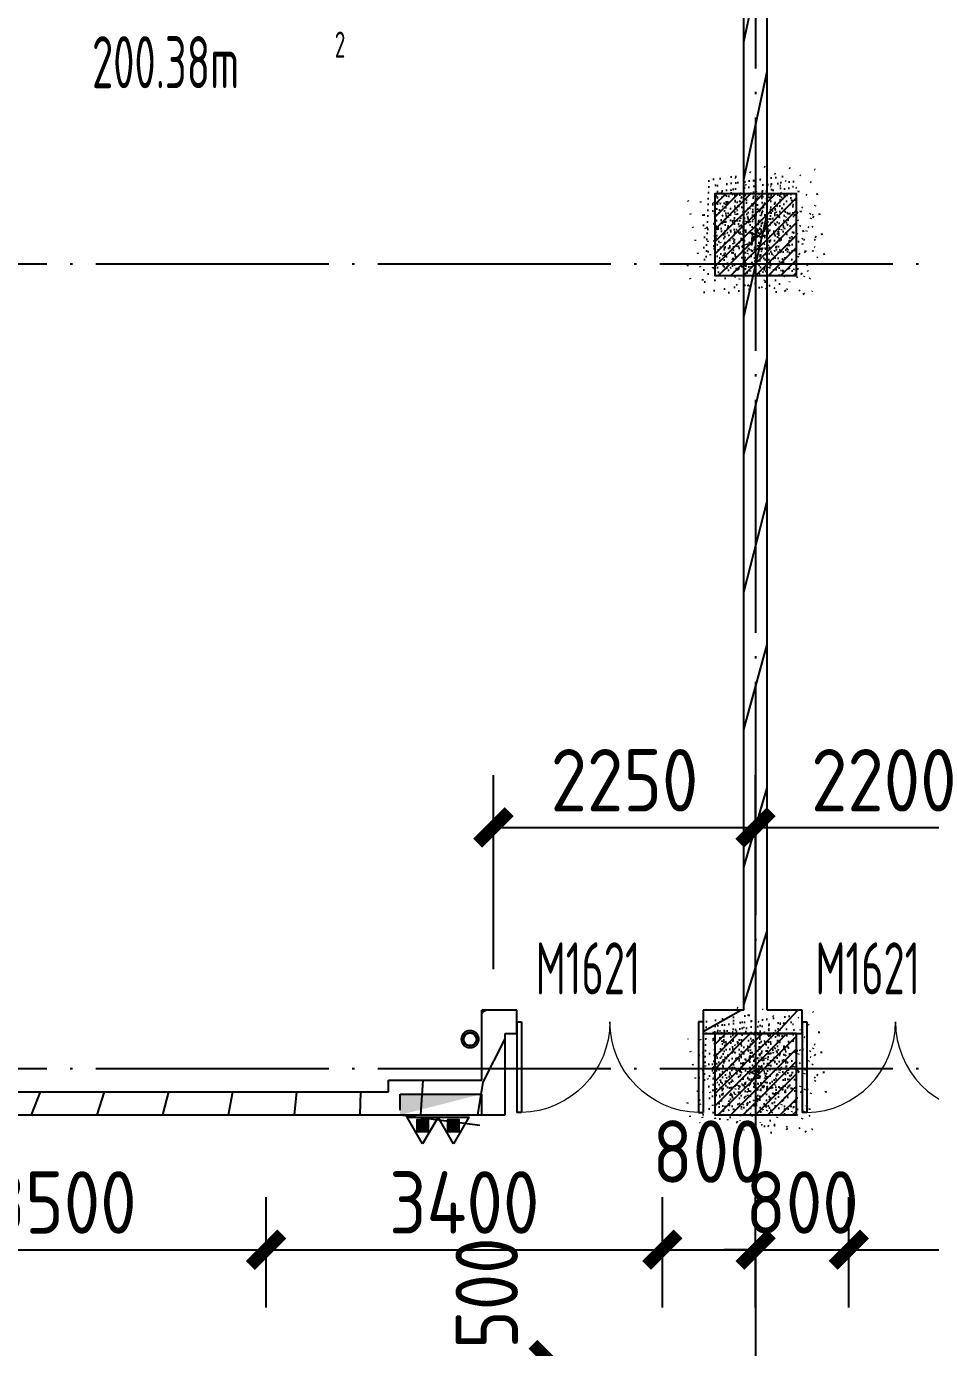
# Model space of a CAD drawing. Header units: inches. Extents: x 0 to 1813292486, y 0 to 3473589894.
# Drawn here: x 600517229 to 600524987, y 3473218124 to 3473229453 of the extents above; entities that cross this region are included whole.
import ezdxf
from ezdxf.enums import TextEntityAlignment as Align
from ezdxf.xclip import XClip

# ---------------------------------------------------------------- set-up
doc = ezdxf.new("R2010")
doc.units = ezdxf.units.IN
doc.header["$LTSCALE"] = 1000
doc.header["$MEASUREMENT"] = 0
doc.header["$XCLIPFRAME"] = 2
doc.linetypes.add('AX-MALL-GIRD-200$0$DOTE', pattern=[2.4200000000000004, 2, -0.2, 0.02, -0.2])
for name, color, linetype in [('A-Anno-Note', 241, 'Continuous'), ('AX-MALL-DIM-P02$0$A-Anno-Dims', 3, 'Continuous'), ('AX-MALL-DIM-P02$0$A-Detl-Thin', 131, 'Continuous'), ('AX-MALL-GIRD-200$0$A-Grid', 222, 'AX-MALL-GIRD-200$0$DOTE'), ('AX-MALL-P02-200$0$A-Anno-Note', 241, 'Continuous'), ('AX-MALL-WALL-P02$0$A-Anno-Note', 241, 'Continuous'), ('AX-MALL-WALL-P02-QT$0$A-Detl-Patt', 8, 'Continuous'), ('AX-MALL-WALL-P02-QT$0$A-Detl-Thin', 131, 'Continuous'), ('AX-MALL-WALL-P02-QT$0$A-Wall', 2, 'Continuous'), ('AX-MALL-WALL-P02-QT$0$A-Wall-Patt', 13, 'Continuous'), ('AX-MALL-WALL-P02-QT$0$A-Wind', 4, 'Continuous'), ('AX-MALL-WORD-P02$0$A-Spac-Iden', 231, 'Continuous'), ('AX-MALL-WORD-P02$0$A-Wind-Iden', 11, 'Continuous'), ('AX-MALL-ZTKD-P02$0$A-Anno-Note', 241, 'Continuous'), ('PX-MALL-P02-LG$0$P-Exsh', 31, 'Continuous'), ('PX-MALL-P02-LG$0$P-Hydt-Boxx', 221, 'Continuous'), ('PX-MALL-P02-LG$0$P-Hydt-Pipe', 221, 'Continuous'), ('PX-MALL-P02-LG$0$P-Pipe-Risr', 7, 'Continuous'), ('PX-MALL-P02-LG$0$P-Pipe-Risr-Arch', 6, 'Continuous'), ('PX-MALL-P02-LG$0$P-Pipe-Risr-W100', 6, 'Continuous'), ('PX-MALL-P02-LG$0$P-Pipe-Risr-W50', 6, 'Continuous'), ('SX-MALL-WALL-L-1F~2F$0$S-COLU', 30, 'Continuous'), ('SX-MALL-WALL-L-1F~2F$0$S-PATT-WALL', 83, 'Continuous'), ('SX-MALL-WALL-L-1F~2F$0$单形心', 4, 'Continuous')]:
    doc.layers.add(name, color=color, linetype=linetype)
doc.styles.add('AX-MALL-DIM-P02$0$_TCH_DIM_T3', font='gbenor.shx')
doc.styles.add('AX-MALL-WORD-P02$0$_TCH_SPACE', font='gbenor.shx', dxfattribs={"bigfont": 'gbcbig.shx'})
doc.styles.add('AX-MALL-WORD-P02$0$_TCH_WINDOW', font='gbenor.shx', dxfattribs={"bigfont": 'gbcbig.shx'})
doc.styles.add('PX-MALL-P02-LG$0$jzfz', font='gbenor.shx', dxfattribs={"bigfont": 'gbcbig.shx'})
doc.dimstyles.new('AX-MALL-DIM-P02$0$_TCH_ARCH&&180', dxfattribs={"dimtxt": 535.5, "dimasz": 270, "dimexe": 450, "dimexo": 450, "dimgap": 137.25, "dimtad": 1, "dimdec": 0, "dimzin": 0, "dimdsep": 46, "dimtxsty": 'AX-MALL-DIM-P02$0$_TCH_DIM_T3', "dimblk": 'AX-MALL-DIM-P02$0$_ArchTick', "dimcen": 0.09, "dimclrt": 7, "dimazin": 2, "dimtfac": 1, "dimtdec": 0, "dimtix": 1, "dimtmove": 2, "dimatfit": 3, "dimfxl": 500, "dimtolj": 1, "dimtzin": 0, "dimarcsym": 0})
pattern_1 = [(45, (0, 359.0227), (-353.55353201463, 353.55353201463), [])]

# ---------------------------------------------------------------- blocks, each defined once
blk = doc.blocks.new('AX-MALL-WORD-P02')
at = {"layer": 'AX-MALL-WORD-P02$0$A-Spac-Iden', "style": 'AX-MALL-WORD-P02$0$_TCH_SPACE', "width": 0.7}
for s, height, p in [('200.38m', 446.25, (600330837.2944822, 3473109350.707327)), ('2', 223.125, (600332880.4174163, 3473108869.707143))]:
    blk.add_text(s, height=height, rotation=339.5681613091017, dxfattribs=at).set_placement(p)
at = {"layer": 'AX-MALL-WORD-P02$0$A-Wind-Iden', "style": 'AX-MALL-WORD-P02$0$_TCH_WINDOW', "width": 0.7}
for p in [(600331690.580452, 3473100740.913775), (600333939.5920024, 3473099903.09098)]:
    blk.add_text('M1621', height=446.25, rotation=339.5681612302259, dxfattribs=at).set_placement(p)
blk = doc.blocks.new('AX-MALL-GIRD-200')
at = {"layer": 'AX-MALL-GIRD-200$0$A-Grid'}
for p, q in [((600362273.8649971, 3473177427.819103), (600323544.3260479, 3473073464.092021)), ((600223757.4145118, 3473147635.412487), (600581653.41861, 3473014308.649205)), ((600221348.6739725, 3473141169.504273), (600579244.6780716, 3473007842.740992))]:
    blk.add_line(p, q, dxfattribs=at)
blk = doc.blocks.new('AX-MALL-WALL-P02-QT$0$tj')
at = {"layer": 'AX-MALL-WALL-P02-QT$0$A-Detl-Patt'}
h = blk.add_hatch(dxfattribs=at)
h.set_pattern_fill('STEEL', color=256, scale=100.0000000000001, angle=50.43183869082386)
h.set_pattern_definition([(75.00000000004839, (-14278.19445574284, 156289.8254051208), (-153.3407249234246, 41.08752340989569), []), (75.00000000004839, (-14317.88195610046, 156358.5661673546), (-153.3407249234246, 41.08752340989569), [])])
edge = h.paths.add_edge_path()
edge.add_line((88101.273016572, 47666.64152574539), (87883.93542659283, 47459.84604215622))
edge.add_line((87883.93542659283, 47459.84604215622), (91571.54751467705, 43584.64122533798))
edge.add_arc((262949.389629302, 558937.705083496), 543101.4133620498, 251.6057364187558, 260.0288666978238)
edge.add_arc((172180.8466627672, -2862.146247219684), 27099.9982179492, 64.7128659603706, 96.9316049602786, ccw=False)
edge.add_arc((262948.9730309481, 558936.3205539446), 543099.9677998082, 261.6155114784545, 271.7251478115656)
edge.add_line((279298.9759148359, 16082.51663446426), (279298.9759315252, 16382.65274763107))
edge.add_arc((262948.9742454757, 558936.3204835369), 542799.9676941936, 261.62020364125146, 271.7261014454634, ccw=False)
edge.add_arc((172180.8456921196, -2862.14609140989), 27400.00151046549, 64.80631838577902, 96.83815911678944)
edge.add_arc((262949.394896181, 558937.7037490648), 542801.4137571028, 251.6136389015772, 260.02417327084333, ccw=False)
edge.add_line((91737.26096642017, 43845.69257831573), (88101.273016572, 47666.64152574539))
blk = doc.blocks.new('SX-MALL-WALL-L-1F~2F$0$BANWANG_XINGXIN')
at = {"color": 0}
for points in [[(0.7071067811865476, 0.7071067811865475), (-0.7071067811865477, -0.7071067811865475)], [(-0.7071067811865475, 0.7071067811865476), (0.7071067811865474, -0.7071067811865477)]]:
    blk.add_lwpolyline(points, dxfattribs=at)
blk = doc.blocks.new('SX-MALL-WALL-L-1F~2F')
at = {"layer": 'SX-MALL-WALL-L-1F~2F$0$S-PATT-WALL'}
h = blk.add_hatch(dxfattribs=at)
h.set_pattern_fill('钢筋混凝土', color=256, scale=15, pattern_type=2)
h.set_pattern_definition([(24.56816131876918, (600332935.7891504, 3473134121.862035), (-31.18316060756021, 68.21004687377882), []), (29.56816131876925, (600332935.7891504, 3473134121.862035), (97.53445422577846, -46.37920049590846), [11.25, -123.75]), (334.5681613187692, (600332935.7891504, 3473134121.862035), (19.88439775835759, 112.9961142864107), [9, -99]), (80.01956131876923, (600332943.9170215, 3473134117.997102), (117.4189029535321, 66.61682170576017), [9.5610285, -105.1713168]), (25.75236131876919, (600332946.2619354, 3473134149.974679), (141.3476152674957, -79.15081590010527), [16.87499999999951, -185.624999999996]), (76.20376131876925, (600332958.040899, 3473134143.37877), (182.3878362713222, 87.98253900728311), [14.3415432, -157.75695]), (330.7523613187692, (600332946.2619354, 3473134149.974679), (182.387767611897, 87.98268144025062), [13.49999999999975, -148.499999999996]), (0.5681613187692669, (600332957.7000613, 3473134137.710125), (62.82047321120105, -87.84980446922418), [11.25, -123.75]), (305.5681613187692, (600332957.7000613, 3473134137.710125), (72.17288940056439, 89.18848105901375), [9, -99]), (51.01956131876926, (600332962.935096, 3473134130.389305), (134.9933625470349, 1.33857134020591), [9.5610285, -105.1713168]), (17.06816131876921, (600332935.7891504, 3473134121.862035), (19.14085714793764, 46.15589493924091), [0.75, -97.8, 0.75, -100.5, 0.75, -99.375]), (347.0681613187692, (600332935.7891504, 3473134121.862035), (57.63084699394109, 41.66442757030211), [0.75, -57.3, 0.75, -95.55, 0.75, -37.875]), (307.0681613187692, (600332904.4435519, 3473134133.53919), (73.85474001336534, -31.12342331039777), [0.75, -37.5, 0.75, -117, 0.75, -155.25]), (297.0681613187692, (600332890.3872297, 3473134138.775582), (87.2164167648191, -16.46683781742514), [0.75, -48.75, 0.75, -77.69999999999999, 0.75, -110.25])])
h.paths.add_polyline_path([(600335940.5053419, 3473105737.20581), (600336184.8703239, 3473106393.167513), (600335528.9086211, 3473106637.532495), (600335284.543639, 3473105981.570792)])
h = blk.add_hatch(dxfattribs=at)
h.set_pattern_fill('钢筋混凝土', color=256, scale=15, pattern_type=2)
h.set_pattern_definition([(24.56816131876918, (600332831.0612959, 3473133840.735579), (-31.18316060756021, 68.21004687377882), []), (29.56816131876925, (600332831.0612959, 3473133840.735579), (97.53445422577846, -46.37920049590846), [11.25, -123.75]), (334.5681613187692, (600332831.0612959, 3473133840.735579), (19.88439775835759, 112.9961142864107), [9, -99]), (80.01956131876923, (600332839.189167, 3473133836.870646), (117.4189029535321, 66.61682170576017), [9.5610285, -105.1713168]), (25.75236131876919, (600332841.5340809, 3473133868.848223), (141.3476152674957, -79.15081590010527), [16.87499999999951, -185.6249999999961]), (76.20376131876925, (600332853.3130445, 3473133862.252315), (182.3878362713222, 87.98253900728311), [14.3415432, -157.75695]), (330.7523613187692, (600332841.5340809, 3473133868.848223), (182.387767611897, 87.98268144025062), [13.49999999999975, -148.4999999999961]), (0.5681613187692669, (600332852.9722068, 3473133856.58367), (62.82047321120105, -87.84980446922418), [11.25, -123.75]), (305.5681613187692, (600332852.9722068, 3473133856.58367), (72.17288940056439, 89.18848105901375), [9, -99]), (51.01956131876926, (600332858.2072415, 3473133849.262849), (134.9933625470349, 1.33857134020591), [9.5610285, -105.1713168]), (17.06816131876921, (600332831.0612959, 3473133840.735579), (19.14085714793764, 46.15589493924091), [0.75, -97.8, 0.75, -100.5, 0.75, -99.375]), (347.0681613187692, (600332831.0612959, 3473133840.735579), (57.63084699394109, 41.66442757030211), [0.75, -57.3, 0.75, -95.55, 0.75, -37.875]), (307.0681613187692, (600332799.7156974, 3473133852.412734), (73.85474001336534, -31.12342331039777), [0.75, -37.5, 0.75, -117, 0.75, -155.25]), (297.0681613187692, (600332785.6593752, 3473133857.649127), (87.2164167648191, -16.46683781742514), [0.75, -48.75, 0.75, -77.69999999999999, 0.75, -110.25])])
h.paths.add_polyline_path([(600333427.0369498, 3473098990.171141), (600333671.4019318, 3473099646.132844), (600333015.4402289, 3473099890.497826), (600332771.0752469, 3473099234.536124)])
at = {"layer": 'SX-MALL-WALL-L-1F~2F$0$S-COLU'}
for points in [[(600335940.5053419, 3473105737.20581), (600336184.8703239, 3473106393.167513), (600335528.9086211, 3473106637.532495), (600335284.543639, 3473105981.570792)], [(600333427.0369498, 3473098990.171141), (600333671.4019318, 3473099646.132844), (600333015.4402289, 3473099890.497826), (600332771.0752469, 3473099234.536124)]]:
    blk.add_lwpolyline(points, close=True, dxfattribs=at)
at = {"layer": 'SX-MALL-WALL-L-1F~2F$0$单形心', "xscale": 50, "yscale": 50, "zscale": 50}
for p in [(600335734.7069814, 3473106187.369153), (600333221.2385894, 3473099440.334484)]:
    blk.add_blockref('SX-MALL-WALL-L-1F~2F$0$BANWANG_XINGXIN', p, dxfattribs=at)
blk = doc.blocks.new('SX-MALL-WALL-L-2F~3F')
ref = blk.add_blockref('SX-MALL-WALL-L-1F~2F', (0, 0))
XClip(ref).set_block_clipping_path([(600349769.7341375, 3473074679.418533), (600357001.7302529, 3473071985.287766), (600356499.8725733, 3473070638.124951), (600359302.5086629, 3473069594.060767), (600362345.1765132, 3473077761.653201), (600381551.4312518, 3473070606.759726), (600391553.7259278, 3473066880.611454), (600387749.827644, 3473056669.608357), (600391632.1759799, 3473055223.319679), (600395635.5522461, 3473065969.791956), (600406982.2408491, 3473061742.817497), (600403058.8006672, 3473051210.921831), (600412723.2437257, 3473047610.6332), (600445093.3740637, 3473134503.466942), (600393055.2444371, 3473153889.197227), (600387463.4997383, 3473138878.984498), (600380158.3525343, 3473141600.366193), (600382830.751978, 3473148774.027779), (600388210.8522022, 3473146769.782572), (600390696.2253517, 3473153441.399696), (600277474.697425, 3473195619.741203), (600273446.9822528, 3473184807.934726), (600257129.111771, 3473190886.82031), (600241575.9633431, 3473149136.690594), (600258197.8999482, 3473142944.531458), (600255239.7303221, 3473135003.762026), (600263182.3271956, 3473132044.911624), (600260741.6763649, 3473125493.34496), (600269350.4970673, 3473122286.306632), (600271511.1407766, 3473128086.235537), (600286270.1853781, 3473122588.058336), (600284109.5416689, 3473116788.129431), (600282580.7823727, 3473112684.400902), (600291840.7574171, 3473109234.788475), (600290827.7957876, 3473106515.642598), (600293360.405141, 3473105572.171298), (600294731.2544166, 3473109252.0137), (600323175.4764534, 3473098655.706329), (600321336.3302773, 3473093718.790065), (600344750.773286, 3473084996.222976), (600341987.4689643, 3473077578.540671), (600344583.6790427, 3473076611.376234), (600346015.5062013, 3473080454.904757), (600351201.5612961, 3473078522.947055)])
blk = doc.blocks.new('SX-MALL-WALL-2F~3F')
blk.add_blockref('SX-MALL-WALL-L-2F~3F', (0, 0))
blk = doc.blocks.new('AX-MALL-WALL-P02-QT$0$$DorLib2D$00000002')
for p, q in [((-0.5, -5.684341886080802e-17), (-0.5000000000000007, 0.4875)), ((-0.4750000000000007, 0.4875), (-0.5000000000000007, 0.4875)), ((-0.475, -2.842170943040401e-17), (-0.4750000000000007, 0.4875)), ((0.475, -2.842170943040401e-17), (0.4750000000000007, 0.4875)), ((0.4750000000000007, 0.4875), (0.5000000000000007, 0.4875)), ((0.5, -5.684341886080802e-17), (0.5000000000000007, 0.4875)), ((-0.5, -5.684341886080802e-17), (-0.475, -2.842170943040401e-17)), ((0.5, -5.684341886080802e-17), (0.475, -2.842170943040401e-17))]:
    blk.add_line(p, q)
at = {"lineweight": 13}
for centre, start, end in [((-0.4875, -4.263256414560601e-17), 0, 88.53071641864632), ((0.4875, -4.263256414560601e-17), 91.4692835813537, 180)]:
    blk.add_arc(centre, 0.4875, start, end, dxfattribs=at)
blk = doc.blocks.new('AX-MALL-WALL-P02-QT')
at = {"layer": 'AX-MALL-WALL-P02-QT$0$A-Wall-Patt'}
h = blk.add_hatch(dxfattribs=at)
h.set_pattern_fill('普通砖', color=256, scale=200, style=0)
h.set_pattern_definition(pattern_1)
h.paths.add_polyline_path([(600333389.9667951, 3473099893.260437), (600333506.9484653, 3473099920.823696), (600338778.2502167, 3473114070.854696), (600338707.8142575, 3473114168.236522), (600338590.8325872, 3473114140.673262), (600333319.5308359, 3473099990.642262)])
h = blk.add_hatch(dxfattribs=at)
h.set_pattern_fill('普通砖', color=256, scale=200, style=0)
h.set_pattern_definition(pattern_1)
h.paths.add_polyline_path([(600323095.1770898, 3473103052.519216), (600322837.9408942, 3473102934.920153), (600330147.2284392, 3473100211.996067), (600330217.0470055, 3473100399.413696)])
h = blk.add_hatch(dxfattribs=at)
h.set_pattern_fill('普通砖', color=256, scale=200, style=0)
h.set_pattern_definition(pattern_1)
h.paths.add_polyline_path([(600331001.6268061, 3473100213.848245), (600331084.3165859, 3473099862.903235), (600331328.6815681, 3473100518.864938), (600331211.0825052, 3473100776.101133)])
h = blk.add_hatch(dxfattribs=at)
h.set_pattern_fill('普通砖', color=256, scale=200, style=0)
h.set_pattern_definition(pattern_1)
h.paths.add_polyline_path([(600331328.6815681, 3473100518.864938), (600331422.3903836, 3473100483.955654), (600331492.2089498, 3473100671.373284), (600331211.0825052, 3473100776.101133)])
h = blk.add_hatch(dxfattribs=at)
h.set_pattern_fill('普通砖', color=256, scale=200, style=0)
h.set_pattern_definition(pattern_1)
h.paths.add_polyline_path([(600330251.9562885, 3473100493.12251), (600330147.228439, 3473100211.996067), (600331084.3165859, 3473099862.903235), (600331001.6268061, 3473100213.848245)])
h = blk.add_hatch(dxfattribs=at)
h.set_pattern_fill('普通砖', color=256, scale=200, style=0)
h.set_pattern_definition(pattern_1)
h.paths.add_polyline_path([(600333319.5308359, 3473099990.642262), (600332991.5499847, 3473100112.824753), (600332921.7314185, 3473099925.407124), (600333343.4210843, 3473099768.31535), (600333389.9667946, 3473099893.260436)])
h = blk.add_hatch(dxfattribs=at)
h.set_pattern_fill('普通砖', color=256, scale=200, style=0)
h.set_pattern_definition(pattern_1)
h.paths.add_polyline_path([(600333343.4210824, 3473099768.315351), (600333718.2563416, 3473099628.678218), (600333788.0749077, 3473099816.095847), (600333506.9484653, 3473099920.823696), (600333389.9667951, 3473099893.260436)])
at = {"layer": 'AX-MALL-WALL-P02-QT$0$A-Wall'}
for p, q in [((600333319.5308359, 3473099990.642262), (600338590.8325872, 3473114140.673262)), ((600333506.9484653, 3473099920.823696), (600338778.2502167, 3473114070.854696)), ((600323095.1770898, 3473103052.519216), (600330217.0470055, 3473100399.413696)), ((600322837.9408942, 3473102934.920153), (600330147.2284392, 3473100211.996067)), ((600331001.6268061, 3473100213.848245), (600331211.0825052, 3473100776.101133)), ((600331492.2089498, 3473100671.373284), (600331211.0825052, 3473100776.101133)), ((600331422.3903836, 3473100483.955654), (600331492.2089498, 3473100671.373284)), ((600331084.3165859, 3473099862.903235), (600331328.6815681, 3473100518.864938)), ((600331328.6815681, 3473100518.864938), (600331422.3903836, 3473100483.955654)), ((600330217.0470055, 3473100399.413696), (600330251.9562885, 3473100493.12251)), ((600330251.9562885, 3473100493.12251), (600331001.6268061, 3473100213.848245)), ((600330147.228439, 3473100211.996067), (600331084.3165859, 3473099862.903235)), ((600332991.5499847, 3473100112.824753), (600332921.7314185, 3473099925.407124)), ((600333319.5308359, 3473099990.642262), (600332991.5499847, 3473100112.824753)), ((600332921.7314185, 3473099925.407124), (600333343.4210843, 3473099768.31535)), ((600333788.0749077, 3473099816.095847), (600333506.9484653, 3473099920.823696)), ((600333343.4210824, 3473099768.315351), (600333718.2563416, 3473099628.678218)), ((600333718.2563416, 3473099628.678218), (600333788.0749077, 3473099816.095847))]:
    blk.add_line(p, q, dxfattribs=at)
at = {"layer": 'AX-MALL-WALL-P02-QT$0$A-Detl-Thin'}
blk.add_blockref('SX-MALL-WALL-2F~3F', (0, 0), dxfattribs=at)
at = {"layer": 'AX-MALL-WALL-P02-QT$0$A-Detl-Thin', "rotation": 339.5681613091762}
blk.add_blockref('AX-MALL-WALL-P02-QT$0$tj', (600144118.6961328, 3473128496.287411), dxfattribs=at)
at = {"layer": 'AX-MALL-WALL-P02-QT$0$A-Wind'}
blk.add_blockref('AX-MALL-GIRD-200', (0, 0), dxfattribs=at)
at = {"layer": 'AX-MALL-WALL-P02-QT$0$A-Wind', "xscale": 1600, "zscale": 200}
for p, yscale, rotation in [((600332206.9701842, 3473100298.390204), -1600, 339.5681613233414), ((600334502.8361423, 3473099443.112768), 1600, 159.5681613540089)]:
    blk.add_blockref('AX-MALL-WALL-P02-QT$0$$DorLib2D$00000002', p, dxfattribs=dict(at, yscale=yscale, rotation=rotation))
blk = doc.blocks.new('AX-MALL-WALL-P02')
at = {"layer": 'AX-MALL-WALL-P02$0$A-Anno-Note'}
blk.add_blockref('AX-MALL-WORD-P02', (0, 0), dxfattribs=at)
blk.add_blockref('AX-MALL-WALL-P02-QT', (0, 0), dxfattribs=at)
blk = doc.blocks.new('PX-MALL-P02-LG$0$XHS1')
at = {"layer": 'PX-MALL-P02-LG$0$P-Hydt-Boxx', "ltscale": 0.7}
for p, q in [((350.0030006170273, 240), (-349.9969996213913, 240)), ((-349.9969997406006, 239.9999995231628), (-349.9969996213913, 60)), ((350.0030006170273, 240), (-332.898939371109, 327.2950124740601)), ((350.0030003786087, 200), (350.003000497818, 60)), ((350.0030006170273, 60), (-349.996999502182, 60))]:
    blk.add_line(p, q, dxfattribs=at)
blk.add_solid([(350.0030006170273, 240), (350.0030002593994, 60.00000047683716), (-349.9969996213913, 60)], dxfattribs=at)
blk = doc.blocks.new('PX-MALL-P02-LG$0$MHQ')
at = {"layer": 'PX-MALL-P02-LG$0$P-Exsh', "ltscale": 0.7}
h = blk.add_hatch(dxfattribs=at)
h.set_pattern_fill('ANSI31', color=256, scale=25, style=0)
h.set_pattern_definition([(45, (-160019.2306599375, -42228.3236173685), (-28.0633003783411, 28.0633003783411), [])])
h.paths.add_polyline_path([(-75.0000000015425, 185.1731819980414), (75, 185.1731819980414), (75, 35.17318199802685), (-75.0000000015425, 35.17318199802685)])
for points in [[(0, 346.4101615137042), (-200, -1.455191522836685e-11), (200, -1.455191522836685e-11)], [(0, 346.4101615137042), (-200, -1.455191522836685e-11), (200, -1.455191522836685e-11)], [(0, 346.4101615137042), (-200, -1.455191522836685e-11), (200, -1.455191522836685e-11)], [(-75.0000000015425, 185.1731819980414), (75, 185.1731819980414), (75, 35.17318199802685), (-75.0000000015425, 35.17318199802685)]]:
    blk.add_lwpolyline(points, close=True, dxfattribs=at)
blk = doc.blocks.new('PX-MALL-P02-LG$0$20200929200250')
at = {"layer": 'PX-MALL-P02-LG$0$P-Exsh', "ltscale": 0.7, "xscale": 0.6600000001490116, "yscale": 0.6600000001490116, "zscale": 0.6600000001490116}
for p in [(-132.0000001192093, 40), (131.9999997615814, 40)]:
    blk.add_blockref('PX-MALL-P02-LG$0$MHQ', p, dxfattribs=at)
blk = doc.blocks.new('PX-MALL-P02-LG$0$20211220143732')
at = {"layer": 'PX-MALL-P02-LG$0$P-Exsh'}
blk.add_blockref('PX-MALL-P02-LG$0$20200929200250', (-374.9999999407155, 219.6219584928522), dxfattribs=at)
at = {"layer": 'PX-MALL-P02-LG$0$P-Hydt-Boxx', "ltscale": 0.7, "xscale": -1}
blk.add_blockref('PX-MALL-P02-LG$0$XHS1', (-349.9969999989844, 0), dxfattribs=at)
blk = doc.blocks.new('PX-MALL-P02-LG$0$P-Risr')
at = {"layer": 'PX-MALL-P02-LG$0$P-Pipe-Risr-W50'}
h = blk.add_hatch(color=0, dxfattribs=at)
edge = h.paths.add_edge_path()
edge.add_ellipse((0, 0), major_axis=(47.05795628796547, 47.05795628796547), ratio=0.9999999999999695, start_angle=225.0000000000009, end_angle=405.0000000000009, ccw=False)
edge.add_ellipse((0, 0), major_axis=(47.05795628796764, 47.05795628796764), ratio=0.9999999999998785, start_angle=133.9675974886221, end_angle=225.0000000000035, ccw=False)
edge.add_line((-66.53919663240958, 1.199087783927098), (-54.4367953546693, 1.199087783927098))
edge.add_ellipse((0, 0), major_axis=(-38.50196423560672, 38.50196423560672), ratio=0.9999999999999859, start_angle=43.73814098242129, end_angle=134.9999999999996)
edge.add_ellipse((0, 0), major_axis=(38.50196423561096, 38.50196423561096), ratio=0.9999999999998216, start_angle=225.0000000000051, end_angle=405.0000000000051)
edge.add_ellipse((0, 0), major_axis=(38.50196423560679, 38.50196423560679), ratio=0.9999999999999831, start_angle=45.00000000000048, end_angle=133.7381409824204)
edge.add_line((-54.43679535467527, 1.199087783927098), (-66.53919663241555, 1.199087783927098))
edge.add_ellipse((0, 0), major_axis=(-47.05795628796762, 47.05795628796762), ratio=0.9999999999998742, start_angle=-45.00000000000358, end_angle=43.967597488629224, ccw=False)
at = {"layer": 'PX-MALL-P02-LG$0$P-Pipe-Risr-Arch', "ltscale": 0.7}
blk.add_circle((0, 0), 59.29000000000001, dxfattribs=at)
at = {"layer": 'PX-MALL-P02-LG$0$P-Pipe-Risr-W100', "color": 0, "const_width": 15}
blk.add_lwpolyline([(-75, 0, 1), (75, 0, 1)], format="xyb", close=True, dxfattribs=at)
at = {"layer": 'PX-MALL-P02-LG$0$P-Pipe-Risr-W50'}
blk.add_circle((0, 0), 54.45000000000001, dxfattribs=at)
at = {"layer": 'PX-MALL-P02-LG$0$P-Pipe-Risr', "style": 'PX-MALL-P02-LG$0$jzfz', "width": 0.6, "flags": 1}
for tag, p in [('SYS-MARK', (0.3310501334344735, -45.65933377496549)), ('RANGE', (0.3337570973526454, -45.67887874227017))]:
    blk.add_attdef(tag, text='', height=0.015625, dxfattribs=at).set_placement(p, align=Align.MIDDLE)
blk = doc.blocks.new('PX-MALL-P02-LG')
at = {"layer": 'PX-MALL-P02-LG$0$P-Exsh', "xscale": -1, "rotation": 159.56816028787}
blk.add_blockref('PX-MALL-P02-LG$0$20211220143732', (600330980.681176, 3473100157.622979), dxfattribs=at)
at = {"layer": 'PX-MALL-P02-LG$0$P-Hydt-Pipe', "color": 221, "rotation": 69.56816090044332}
blk.add_blockref('PX-MALL-P02-LG$0$P-Risr', (600331030.0889376, 3473100576.707386), dxfattribs=at)
blk = doc.blocks.new('AX-MALL-ZTKD-P02')
at = {"layer": 'AX-MALL-ZTKD-P02$0$A-Anno-Note'}
blk.add_blockref('AX-MALL-GIRD-200', (0, 0), dxfattribs=at)
blk = doc.blocks.new('AX-MALL-DIM-P02$0$_ArchTick')
at = {"color": 0, "linetype": 'ByBlock', "const_width": 0.4}
blk.add_lwpolyline([(-0.5, -0.5), (0.5, 0.5)], dxfattribs=at)
blk = doc.blocks.new('*D642')
at = {"layer": 'AX-MALL-DIM-P02$0$A-Anno-Dims', "color": 0, "lineweight": -2, "transparency": 16777216}
for p, q in [((600333535.1435541, 3473100283.817612), (600334116.5032731, 3473101844.391913)), ((600333959.4114989, 3473101422.702247), (600336021.2840073, 3473100654.594236)), ((600335597.0160625, 3473099515.709601), (600336178.3757815, 3473101076.283903))]:
    blk.add_line(p, q, dxfattribs=at)
at = {"layer": 'AX-MALL-DIM-P02$0$A-Anno-Dims', "color": 0, "lineweight": -2, "transparency": 16777216, "xscale": 270, "yscale": 270, "zscale": 270}
for p, rotation in [((600333959.4114989, 3473101422.702247), 159.5681613142972), ((600336021.2840073, 3473100654.594236), 339.5681613142971)]:
    blk.add_blockref('AX-MALL-DIM-P02$0$_ArchTick', p, dxfattribs=dict(at, rotation=rotation))
at = {"layer": 'AX-MALL-DIM-P02$0$A-Anno-Dims', "color": 7, "transparency": 16777216, "insert": (600335131.7303498, 3473101418.168941), "char_height": 535.5, "attachment_point": 5, "rotation": 339.56816131429713, "style": 'AX-MALL-DIM-P02$0$_TCH_DIM_T3'}
blk.add_mtext('\\A1;2200', dxfattribs=at)
blk = doc.blocks.new('*D643')
at = {"layer": 'AX-MALL-DIM-P02$0$A-Anno-Dims', "color": 0, "lineweight": -2, "transparency": 16777216}
for p, q in [((600331426.9738109, 3473101069.172701), (600332008.3335297, 3473102629.747002)), ((600331851.2417555, 3473102208.057336), (600333959.4114985, 3473101422.702247)), ((600333535.143554, 3473100283.817612), (600334116.5032728, 3473101844.391913))]:
    blk.add_line(p, q, dxfattribs=at)
at = {"layer": 'AX-MALL-DIM-P02$0$A-Anno-Dims', "color": 0, "lineweight": -2, "transparency": 16777216, "xscale": 270, "yscale": 270, "zscale": 270}
for p, rotation in [((600331851.2417555, 3473102208.057336), 159.5681613139799), ((600333959.4114985, 3473101422.702247), 339.56816131398)]:
    blk.add_blockref('AX-MALL-DIM-P02$0$_ArchTick', p, dxfattribs=dict(at, rotation=rotation))
at = {"layer": 'AX-MALL-DIM-P02$0$A-Anno-Dims', "color": 7, "transparency": 16777216, "insert": (600333046.7092236, 3473102194.900491), "char_height": 535.5, "attachment_point": 5, "rotation": 339.56816131397994, "style": 'AX-MALL-DIM-P02$0$_TCH_DIM_T3'}
blk.add_mtext('\\A1;2250', dxfattribs=at)
blk = doc.blocks.new('*D669')
at = {"layer": 'AX-MALL-DIM-P02$0$A-Anno-Dims', "color": 0, "lineweight": -2, "transparency": 16777216}
for p, q in [((600325307.4741986, 3473100254.173009), (600325637.3477912, 3473101139.669947)), ((600325480.256017, 3473100717.98028), (600328760.0645305, 3473099496.155369)), ((600328587.2827121, 3473099032.348098), (600328917.1563047, 3473099917.845036))]:
    blk.add_line(p, q, dxfattribs=at)
at = {"layer": 'AX-MALL-DIM-P02$0$A-Anno-Dims', "color": 0, "lineweight": -2, "transparency": 16777216, "xscale": 270, "yscale": 270, "zscale": 270}
for p, rotation in [((600325480.256017, 3473100717.98028), 159.5681613046601), ((600328760.0645305, 3473099496.155369), 339.5681613046602)]:
    blk.add_blockref('AX-MALL-DIM-P02$0$_ArchTick', p, dxfattribs=dict(at, rotation=rotation))
at = {"layer": 'AX-MALL-DIM-P02$0$A-Anno-Dims', "color": 7, "transparency": 16777216, "insert": (600327261.5428705, 3473100486.588524), "char_height": 535.5, "attachment_point": 5, "rotation": 339.5681613046601, "style": 'AX-MALL-DIM-P02$0$_TCH_DIM_T3'}
blk.add_mtext('\\A1;3500', dxfattribs=at)
blk = doc.blocks.new('*D670')
at = {"layer": 'AX-MALL-DIM-P02$0$A-Anno-Dims', "color": 0, "lineweight": -2, "transparency": 16777216}
for p, q in [((600328587.2827121, 3473099032.348097), (600328917.1563045, 3473099917.845035)), ((600328760.0645303, 3473099496.155369), (600331946.1642295, 3473098309.239741)), ((600331773.3824114, 3473097845.432469), (600332103.2560037, 3473098730.929407))]:
    blk.add_line(p, q, dxfattribs=at)
at = {"layer": 'AX-MALL-DIM-P02$0$A-Anno-Dims', "color": 0, "lineweight": -2, "transparency": 16777216, "xscale": 270, "yscale": 270, "zscale": 270}
for p, rotation in [((600328760.0645303, 3473099496.155369), 159.5681613068494), ((600331946.1642295, 3473098309.239741), 339.5681613068494)]:
    blk.add_blockref('AX-MALL-DIM-P02$0$_ArchTick', p, dxfattribs=dict(at, rotation=rotation))
at = {"layer": 'AX-MALL-DIM-P02$0$A-Anno-Dims', "color": 7, "transparency": 16777216, "insert": (600330494.4969769, 3473099282.218255), "char_height": 535.5, "attachment_point": 5, "rotation": 339.5681613068494, "style": 'AX-MALL-DIM-P02$0$_TCH_DIM_T3'}
blk.add_mtext('\\A1;3400', dxfattribs=at)
blk = doc.blocks.new('*D671')
at = {"layer": 'AX-MALL-DIM-P02$0$A-Anno-Dims', "color": 0, "lineweight": -2, "transparency": 16777216}
for p, q in [((600331773.3824115, 3473097845.43247), (600332103.2560039, 3473098730.929408)), ((600332523.0529289, 3473097566.158205), (600332852.9265213, 3473098451.655142)), ((600331946.1642296, 3473098309.239742), (600332695.8347471, 3473098029.965477))]:
    blk.add_line(p, q, dxfattribs=at)
at = {"layer": 'AX-MALL-DIM-P02$0$A-Anno-Dims', "color": 0, "lineweight": -2, "transparency": 16777216, "xscale": 270, "yscale": 270, "zscale": 270}
for p, rotation in [((600331946.1642296, 3473098309.239742), 159.5681613106976), ((600332695.8347471, 3473098029.965477), 339.5681613106976)]:
    blk.add_blockref('AX-MALL-DIM-P02$0$_ArchTick', p, dxfattribs=dict(at, rotation=rotation))
at = {"layer": 'AX-MALL-DIM-P02$0$A-Anno-Dims', "color": 7, "transparency": 16777216, "insert": (600332614.7611061, 3473098958.162284), "char_height": 535.5, "attachment_point": 5, "rotation": 339.56816131069763, "style": 'AX-MALL-DIM-P02$0$_TCH_DIM_T3'}
blk.add_mtext('\\A1;800', dxfattribs=at)
blk = doc.blocks.new('*D672')
at = {"layer": 'AX-MALL-DIM-P02$0$A-Anno-Dims', "color": 0, "lineweight": -2, "transparency": 16777216}
for p, q in [((600332523.0529287, 3473097566.158205), (600332852.9265211, 3473098451.655142)), ((600332695.8347468, 3473098029.965476), (600332442.8209473, 3473098124.22054)), ((600333272.7234459, 3473097286.883939), (600333602.5970383, 3473098172.380877)), ((600332695.8347468, 3473098029.965476), (600333445.505264, 3473097750.69121)), ((600333445.505264, 3473097750.69121), (600333698.5190637, 3473097656.436146))]:
    blk.add_line(p, q, dxfattribs=at)
at = {"layer": 'AX-MALL-DIM-P02$0$A-Anno-Dims', "color": 0, "lineweight": -2, "transparency": 16777216, "xscale": 270, "yscale": 270, "zscale": 270}
for p, rotation in [((600332695.8347468, 3473098029.965476), 339.5681613077172), ((600333445.505264, 3473097750.69121), 159.5681613077172)]:
    blk.add_blockref('AX-MALL-DIM-P02$0$_ArchTick', p, dxfattribs=dict(at, rotation=rotation))
at = {"layer": 'AX-MALL-DIM-P02$0$A-Anno-Dims', "color": 7, "transparency": 16777216, "insert": (600333212.0526022, 3473098269.849042), "char_height": 535.5, "attachment_point": 5, "rotation": 339.56816130771716, "style": 'AX-MALL-DIM-P02$0$_TCH_DIM_T3'}
blk.add_mtext('\\A1;800', dxfattribs=at)
blk = doc.blocks.new('*D673')
at = {"layer": 'AX-MALL-DIM-P02$0$A-Anno-Dims', "color": 0, "lineweight": -2, "transparency": 16777216}
for p, q in [((600333272.7234457, 3473097286.883939), (600333602.5970383, 3473098172.380877)), ((600333445.505264, 3473097750.69121), (600336912.7362256, 3473096459.045938)), ((600336739.9544072, 3473095995.238666), (600337069.8279998, 3473096880.735604))]:
    blk.add_line(p, q, dxfattribs=at)
at = {"layer": 'AX-MALL-DIM-P02$0$A-Anno-Dims', "color": 0, "lineweight": -2, "transparency": 16777216, "xscale": 270, "yscale": 270, "zscale": 270}
for p, rotation in [((600333445.505264, 3473097750.69121), 159.5681613023471), ((600336912.7362256, 3473096459.045938), 339.5681613023471)]:
    blk.add_blockref('AX-MALL-DIM-P02$0$_ArchTick', p, dxfattribs=dict(at, rotation=rotation))
at = {"layer": 'AX-MALL-DIM-P02$0$A-Anno-Dims', "color": 7, "transparency": 16777216, "insert": (600335320.5033418, 3473097484.389274), "char_height": 535.5, "attachment_point": 5, "rotation": 339.5681613023471, "style": 'AX-MALL-DIM-P02$0$_TCH_DIM_T3'}
blk.add_mtext('\\A1;3700', dxfattribs=at)
blk = doc.blocks.new('*D694')
at = {"layer": 'AX-MALL-DIM-P02$0$A-Anno-Dims', "color": 0, "lineweight": -2, "transparency": 16777216}
for p, q in [((600331194.6009679, 3473097580.834569), (600330280.0091001, 3473097921.546876)), ((600330527.1523505, 3473097295.91103), (600330701.6987661, 3473097764.455102)), ((600331020.0545522, 3473097112.290496), (600330105.4626845, 3473097453.002804))]:
    blk.add_line(p, q, dxfattribs=at)
at = {"layer": 'AX-MALL-DIM-P02$0$A-Anno-Dims', "color": 0, "lineweight": -2, "transparency": 16777216, "xscale": 270, "yscale": 270, "zscale": 270}
for p, rotation in [((600330701.6987661, 3473097764.455102), 69.5681613273582), ((600330527.1523505, 3473097295.91103), 249.5681613273582)]:
    blk.add_blockref('AX-MALL-DIM-P02$0$_ArchTick', p, dxfattribs=dict(at, rotation=rotation))
at = {"layer": 'AX-MALL-DIM-P02$0$A-Anno-Dims', "color": 7, "transparency": 16777216, "insert": (600330403.768605, 3473098485.79096), "char_height": 535.5, "attachment_point": 5, "rotation": 69.5681613273582, "style": 'AX-MALL-DIM-P02$0$_TCH_DIM_T3'}
blk.add_mtext('\\A1;500', dxfattribs=at)
blk = doc.blocks.new('AX-MALL-DIM-P02')
at = {"layer": 'AX-MALL-DIM-P02$0$A-Detl-Thin'}
blk.add_blockref('AX-MALL-ZTKD-P02', (-2.384185791015625e-06, 9.5367431640625e-07), dxfattribs=at)
at = {"layer": 'AX-MALL-DIM-P02$0$A-Anno-Dims'}
for p1, p2, distance, picture, middle in [((600331269.8820367, 3473100647.483036), (600333378.0517797, 3473099862.127946), 1665.3441903529379, '*D643', (600333046.7092236, 3473102194.900491)), ((600333378.0517799, 3473099862.127946), (600335439.9242883, 3473099094.019936), 1665.3441890956522, '*D642', (600335131.7303498, 3473101418.168941)), ((600325150.3824242, 3473099832.483343), (600328430.1909378, 3473098610.658432), 944.9451900836734, '*D669', (600327261.5428705, 3473100486.588524)), ((600328430.1909379, 3473098610.658432), (600331616.2906371, 3473097423.742804), 944.9451899588281, '*D670', (600330494.4969769, 3473099282.218255)), ((600332365.9611545, 3473097144.468538), (600333115.6316717, 3473096865.194273), 944.945189958828, '*D672', (600333212.0526022, 3473098269.849042)), ((600333115.6316715, 3473096865.194273), (600336582.8626331, 3473095573.549), 944.9451913409588, '*D673', (600335320.5033418, 3473097484.389274))]:
    dim = blk.add_aligned_dim(p1=p1, p2=p2, distance=distance, dimstyle='AX-MALL-DIM-P02$0$_TCH_ARCH&&180', dxfattribs=at)
    dim.commit()
    dim.dimension.update_dxf_attribs({"geometry": picture, "text_midpoint": middle})
for base, p1, p2, angle, picture, middle in [((600332695.8347471, 3473098029.965477), (600331616.2906371, 3473097423.742804), (600332365.9611545, 3473097144.468538), 339.56816124669274, '*D671', (600332614.7611061, 3473098958.162284)), ((600330701.6987661, 3473097764.455102), (600331441.7442181, 3473096955.198721), (600331616.2906337, 3473097423.742795), 69.56816136550813, '*D694', (600330403.768605, 3473098485.79096))]:
    dim = blk.add_linear_dim(base=base, p1=p1, p2=p2, angle=angle, dimstyle='AX-MALL-DIM-P02$0$_TCH_ARCH&&180', dxfattribs=at)
    dim.commit()
    dim.dimension.update_dxf_attribs({"geometry": picture, "text_midpoint": middle, "dimtype": 129})
blk = doc.blocks.new('AX-MALL-P02-200')
at = {"layer": 'AX-MALL-P02-200$0$A-Anno-Note'}
blk.add_blockref('AX-MALL-WALL-P02', (0, 0), dxfattribs=at)
for name in ['AX-MALL-DIM-P02', 'PX-MALL-P02-LG']:
    blk.add_blockref(name, (0, 0), dxfattribs=at)

msp = doc.modelspace()

# ---------------------------------------------------------------- block references
at = {"layer": 'A-Anno-Note', "rotation": 20.43183869077545}
msp.add_blockref('AX-MALL-P02-200', (1250392458.527329, 9048125.682563305), dxfattribs=at)

doc.saveas('drawing.dxf')
